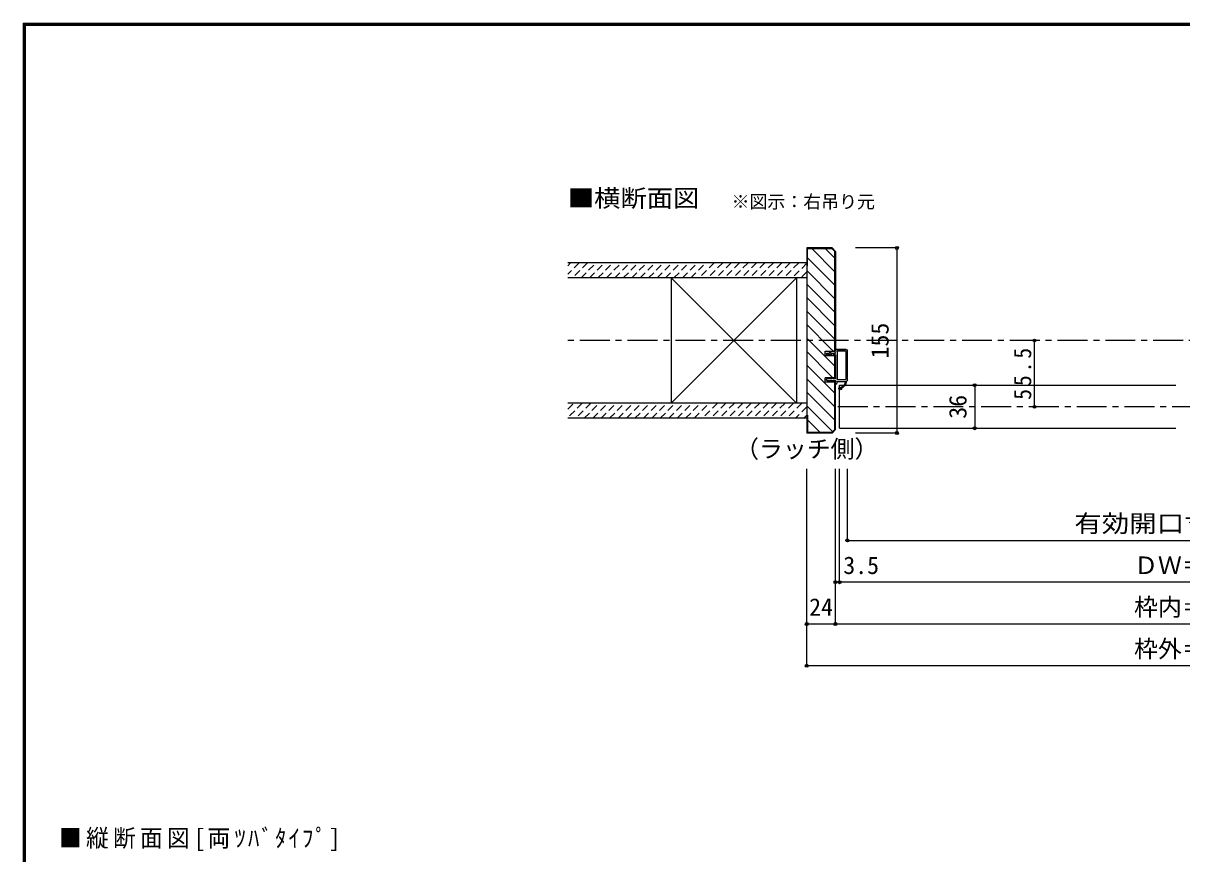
# Model space of a CAD drawing. Units: millimetres at full size, sheet at 1:5. Extents: x -973 to 977, y -718 to 696.
# Drawn here: x -973 to -3, y 0 to 696 of the extents above; entities that cross this region are included whole.
import ezdxf
from ezdxf.enums import TextEntityAlignment as Align

# ---------------------------------------------------------------- set-up
doc = ezdxf.new("R2010")
doc.units = ezdxf.units.MM
doc.header["$LTSCALE"] = 5
doc.header["$PDMODE"] = 32
doc.header["$PDSIZE"] = 2.5
doc.linetypes.add('CHAIN1', pattern=[8, 5, -1, 1, -1])
doc.linetypes.add('DASHED1', pattern=[1.8, 1.2, -0.6])
for name, color, linetype in [('0-0_補助線', 7, 'Continuous'), ('0-1_通り芯', 4, 'CHAIN1'), ('0-3_仕上', 7, 'Continuous'), ('0-4_枠', 3, 'Continuous'), ('0-6_扉', 6, 'Continuous'), ('0-A_文字', 7, 'Continuous'), ('0-B_寸法', 4, 'Continuous'), ('0-C_ﾊｯﾁ', 4, 'DASHED1'), ('F-1_通り芯', 6, 'Continuous')]:
    doc.layers.add(name, color=color, linetype=linetype)
doc.styles.add('ＭＳ ゴシック', font='')
doc.styles.get('ＭＳ ゴシック').set_extended_font_data('MS Gothic')

# ---------------------------------------------------------------- blocks, each defined once
blk = doc.blocks.new('2')
at = {"layer": '0-0_補助線'}
for p, q in [((-9.846, -9.622), (-9.846, 15.078)), ((-8.846, 16.078), (0.354, 16.078)), ((-8.846, 15.878), (0.637, 15.878)), ((-8.446, 14.378), (-8.446, -8.922)), ((-8.146, 14.678), (-1.546, 14.678)), ((-1.246, 14.378), (-1.246, -8.922)), ((0.154, 11.653), (2.154, 11.653)), ((0.154, 11.653), (0.154, -8.497)), ((2.154, 10.953), (2.154, 11.653)), ((3.154, 11.653), (2.512, 10.83)), ((3.154, 11.653), (6.154, 11.653)), ((4.154, 13.753), (4.154, 13.053)), ((5.154, 13.053), (4.512, 13.876)), ((7.154, 13.053), (5.154, 13.053)), ((6.154, 10.953), (6.154, 11.653)), ((7.558, 12.258), (6.516, 10.835)), ((-1.546, -9.222), (-8.146, -9.222)), ((0.154, -8.497), (2.154, -8.497)), ((2.154, -7.797), (2.154, -8.497)), ((3.154, -8.497), (2.512, -7.674)), ((3.154, -8.497), (6.154, -8.497)), ((6.154, -7.797), (6.154, -8.497)), ((7.558, -9.101), (6.516, -7.679)), ((-1.48, -10.622), (-8.846, -10.622)), ((-1.189, -10.85), (-0.732, -12.694)), ((0.354, -12.922), (-0.441, -12.922)), ((4.154, -9.897), (0.154, -9.897)), ((0.154, -9.897), (0.154, -10.622)), ((0.154, -10.622), (0.645, -12.548)), ((4.154, -10.597), (4.154, -9.897)), ((5.154, -9.897), (4.512, -10.72)), ((7.154, -9.897), (5.154, -9.897))]:
    blk.add_line(p, q, dxfattribs=at)
for points in [[(-9.646, 15.078), (-9.646, -9.622), (-9.846, -9.622)], [(4.154, 13.053), (0.154, 13.053), (0.649, 15.723)]]:
    blk.add_lwpolyline(points, dxfattribs=at)
for centre, radius, start, end in [((-8.846, 15.078), 1, 90, 180), ((-8.846, 15.078), 0.8, 90, 180), ((-8.146, 14.378), 0.3, 90, 180), ((-1.546, 14.378), 0.3, 0, 90), ((0.354, 15.778), 0.3, 349.49875, 90), ((2.354, 10.953), 0.2, 180, 322.03043), ((4.354, 13.753), 0.2, 37.96957, 180), ((6.354, 10.953), 0.2, 180, 323.78053), ((7.154, 12.553), 0.5, 323.78053, 90), ((-8.846, -9.622), 1, 180, 270), ((-8.146, -8.922), 0.3, 180, 270), ((-1.546, -8.922), 0.3, 270, 0), ((2.354, -7.797), 0.2, 37.96957, 180), ((6.354, -7.797), 0.2, 36.21947, 180), ((7.154, -9.397), 0.5, 270, 36.21947), ((-2.846, -10.72), 6, 179.06153, 259.29815), ((-2.846, -10.72), 5.3, 178.93757, 259.29815), ((-3.896, -16.272), 0.35, 259.29815, 79.29815), ((-1.48, -10.922), 0.3, 13.9282, 90), ((-0.441, -12.622), 0.3, 193.9282, 270), ((0.354, -12.622), 0.3, 270, 14.29438), ((4.354, -10.597), 0.2, 180, 322.03043)]:
    blk.add_arc(centre, radius, start, end, dxfattribs=at)
blk.add_point((-3.896, -16.622), dxfattribs=at)

msp = doc.modelspace()

# ---------------------------------------------------------------- linework, layer by layer
at = {"layer": '0-1_通り芯'}
for p, q in [((517.653, 430), (-517.347, 430)), ((293.653, 374.5), (-293.347, 374.5))]:
    msp.add_line(p, q, dxfattribs=at)
at = {"layer": '0-3_仕上', "color": 2}
for p, q in [((-317.347, 495), (-517.347, 495)), ((-317.347, 482.5), (-517.347, 482.5)), ((-317.347, 377.5), (-517.347, 377.5)), ((-317.347, 365), (-517.347, 365))]:
    msp.add_line(p, q, dxfattribs=at)
at = {"layer": '0-3_仕上', "color": 3}
for p, q in [((-430.847, 482.5), (-430.847, 377.5)), ((-325.847, 482.5), (-325.847, 377.5))]:
    msp.add_line(p, q, dxfattribs=at)
at = {"layer": '0-3_仕上'}
for p, q in [((-325.847, 377.5), (-430.847, 482.5)), ((-430.847, 377.5), (-325.847, 482.5))]:
    msp.add_line(p, q, dxfattribs=at)
at = {"layer": '0-4_枠'}
for p, q in [((-317.347, 507.5), (-317.347, 352.5)), ((-296.175, 507.5), (-317.347, 507.5)), ((-296.383, 507), (-293.847, 504.464)), ((-296.175, 507.5), (-293.347, 504.672)), ((-293.847, 421), (-293.847, 504.464)), ((-293.347, 504.672), (-293.347, 421)), ((-316.847, 492.5), (-317.347, 492.5)), ((-293.347, 417.3), (-301.847, 417.3)), ((-293.847, 398.7), (-293.847, 417.3)), ((-293.347, 398.7), (-293.347, 417.3)), ((-301.847, 395), (-301.847, 398.7)), ((-293.347, 398.7), (-301.847, 398.7)), ((-293.347, 395), (-301.847, 395)), ((-293.847, 355.536), (-293.847, 395)), ((-293.347, 355.328), (-293.347, 395)), ((-316.847, 367.5), (-317.347, 367.5)), ((-316.847, 367.5), (-316.847, 353)), ((-296.175, 352.5), (-317.347, 352.5)), ((-296.382, 353), (-316.847, 353)), ((-296.382, 353), (-293.847, 355.536)), ((-296.175, 352.5), (-293.347, 355.328))]:
    msp.add_line(p, q, dxfattribs=at)
for points in [[(-316.847, 492.5), (-316.847, 507), (-296.383, 507)], [(-301.847, 417.3), (-301.847, 421), (-293.347, 421)]]:
    msp.add_lwpolyline(points, dxfattribs=at)
at = {"layer": '0-6_扉'}
for p, q in [((-289.847, 356.5), (-289.847, 392.5)), ((-289.847, 392.5), (-8.347, 392.5)), ((-289.847, 356.5), (-8.347, 356.5))]:
    msp.add_line(p, q, dxfattribs=at)
at = {"layer": '0-B_寸法'}
for p, q in [((-241.925, 507.5), (-276.447, 507.5)), ((-126.691, 374.5), (-126.691, 430)), ((-176.691, 392.5), (-176.691, 356.5)), ((-317.347, 157.5), (-317.347, 322.5)), ((-293.347, 192.5), (-293.347, 322.5)), ((-289.847, 227.5), (-289.847, 322.5)), ((-283.347, 262.5), (-283.347, 322.5)), ((-283.347, 262.5), (256.553, 262.5)), ((293.653, 227.5), (-293.347, 227.5)), ((317.653, 192.5), (-317.347, 192.5)), ((317.653, 157.5), (-317.347, 157.5))]:
    msp.add_line(p, q, dxfattribs=at)
msp.add_lwpolyline([(-241.925, 507.5), (-241.925, 352.5), (-276.447, 352.5)], dxfattribs=at)
at = {"layer": '0-B_寸法', "color": 7}
for p in [(-241.925, 507.5), (-126.691, 430), (-176.691, 392.5), (-126.691, 374.5), (-241.925, 352.5), (-176.691, 356.5), (-283.347, 262.5), (-293.347, 227.5), (-289.847, 227.5), (-317.347, 192.5), (-293.347, 192.5), (-317.347, 157.5)]:
    msp.add_point(p, dxfattribs=at)
at = {"layer": '0-C_ﾊｯﾁ', "linetype": 'Continuous'}
for p, q in [((-313.18, 507), (-293.847, 487.666)), ((-301.867, 507), (-293.847, 498.98)), ((-316.847, 499.353), (-293.847, 476.353)), ((-317.347, 488.539), (-293.847, 465.039)), ((-317.347, 477.225), (-293.847, 453.725)), ((-317.347, 465.912), (-293.847, 442.412)), ((-317.347, 454.598), (-293.847, 431.098)), ((-317.347, 443.284), (-297.363, 423.3)), ((-317.347, 431.97), (-293.847, 408.47)), ((-297.363, 423.3), (-295.063, 421)), ((-317.347, 409.343), (-293.847, 385.843)), ((-317.347, 398.029), (-293.847, 374.529)), ((-317.347, 386.716), (-293.847, 363.216)), ((-317.347, 375.402), (-295.664, 353.719)), ((-316.847, 363.588), (-306.259, 353))]:
    msp.add_line(p, q, dxfattribs=at)
at = {"layer": '0-C_ﾊｯﾁ'}
for p, q in [((-517.347, 492.668), (-515.015, 495)), ((-507.944, 495), (-517.347, 485.597)), ((-500.873, 495), (-513.373, 482.5)), ((-506.302, 482.5), (-493.802, 495)), ((-499.231, 482.5), (-486.731, 495)), ((-492.16, 482.5), (-479.66, 495)), ((-485.089, 482.5), (-472.589, 495)), ((-478.018, 482.5), (-465.518, 495)), ((-470.947, 482.5), (-458.447, 495)), ((-463.876, 482.5), (-451.376, 495)), ((-456.805, 482.5), (-444.305, 495)), ((-449.734, 482.5), (-437.234, 495)), ((-442.662, 482.5), (-430.162, 495)), ((-435.591, 482.5), (-423.091, 495)), ((-428.52, 482.5), (-416.02, 495)), ((-421.449, 482.5), (-408.949, 495)), ((-414.378, 482.5), (-401.878, 495)), ((-394.807, 495), (-407.307, 482.5)), ((-387.736, 495), (-400.236, 482.5)), ((-380.665, 495), (-393.165, 482.5)), ((-373.594, 495), (-386.094, 482.5)), ((-366.523, 495), (-379.023, 482.5)), ((-359.452, 495), (-371.952, 482.5)), ((-352.381, 495), (-364.881, 482.5)), ((-345.31, 495), (-357.81, 482.5)), ((-338.239, 495), (-350.739, 482.5)), ((-331.168, 495), (-343.668, 482.5)), ((-324.096, 495), (-336.596, 482.5)), ((-317.347, 494.678), (-329.525, 482.5)), ((-317.347, 487.607), (-322.454, 482.5)), ((-517.347, 372.46), (-512.307, 377.5)), ((-505.236, 377.5), (-517.347, 365.389)), ((-498.165, 377.5), (-510.665, 365)), ((-503.594, 365), (-491.094, 377.5)), ((-496.523, 365), (-484.023, 377.5)), ((-489.452, 365), (-476.952, 377.5)), ((-482.381, 365), (-469.881, 377.5)), ((-475.31, 365), (-462.81, 377.5)), ((-468.239, 365), (-455.739, 377.5)), ((-461.168, 365), (-448.668, 377.5)), ((-454.096, 365), (-441.596, 377.5)), ((-447.025, 365), (-434.525, 377.5)), ((-439.954, 365), (-427.454, 377.5)), ((-432.883, 365), (-420.383, 377.5)), ((-425.812, 365), (-413.312, 377.5)), ((-418.741, 365), (-406.241, 377.5)), ((-411.67, 365), (-399.17, 377.5)), ((-392.099, 377.5), (-404.599, 365)), ((-385.028, 377.5), (-397.528, 365)), ((-377.957, 377.5), (-390.457, 365)), ((-370.886, 377.5), (-383.386, 365)), ((-363.815, 377.5), (-376.315, 365)), ((-356.744, 377.5), (-369.244, 365)), ((-349.673, 377.5), (-362.173, 365)), ((-342.601, 377.5), (-355.101, 365)), ((-335.53, 377.5), (-348.03, 365)), ((-328.459, 377.5), (-340.959, 365)), ((-321.388, 377.5), (-333.888, 365)), ((-317.347, 374.47), (-326.817, 365)), ((-317.347, 367.399), (-319.746, 365))]:
    msp.add_line(p, q, dxfattribs=at)
at = {"layer": '0-C_ﾊｯﾁ', "linetype": 'Continuous'}
msp.add_lwpolyline([(-317.347, 420.657), (-297.69, 401), (-295.39, 398.7)], dxfattribs=at)
at = {"layer": 'F-1_通り芯'}
for p, q in [((-973.347, 695.833), (-973.347, -700.833)), ((-973.347, 695.833), (976.653, 695.833)), ((-973.347, 695), (976.653, 695)), ((-973.347, 694.167), (976.653, 694.167)), ((-972.514, 695.833), (-972.514, -700.833)), ((-971.68, 695.833), (-971.68, -700.833))]:
    msp.add_line(p, q, dxfattribs=at)

# ---------------------------------------------------------------- block references
at = {"layer": '0-0_補助線', "xscale": -1}
msp.add_blockref('2', (-293.193, 406.422), dxfattribs=at)

# ---------------------------------------------------------------- texts
at = {"layer": '0-A_文字', "style": 'ＭＳ ゴシック', "width": 1.1}
msp.add_text('■横断面図', height=14.66, dxfattribs=at).set_placement((-517.347, 537.5), align=Align.BOTTOM_LEFT)
at = {"layer": '0-A_文字', "style": 'ＭＳ ゴシック'}
for s, height, p in [('※図示：右吊り元', 11, (-380.285, 537.5)), ('（ラッチ側）', 14.66, (-377.347, 327.5))]:
    msp.add_text(s, height=height, dxfattribs=at).set_placement(p, align=Align.BOTTOM_LEFT)
at = {"layer": '0-A_文字', "insert": (-943.333, 2.5), "char_height": 14.66, "attachment_point": 7, "style": 'ＭＳ ゴシック'}
msp.add_mtext('\\T1.19;\\W0.95;■縦断面図[両ﾂﾊﾞﾀｲﾌﾟ]', dxfattribs=at)
at = {"layer": '0-B_寸法', "color": 7, "style": 'ＭＳ ゴシック'}
for s, p in [('155', (-244.425, 415)), ('36', (-179.191, 364.5))]:
    msp.add_text(s, height=14.66, rotation=90, dxfattribs=at).set_placement(p, align=Align.BOTTOM_LEFT)
at = {"layer": '0-B_寸法', "color": 7, "style": 'ＭＳ ゴシック', "width": 1.15}
msp.add_text('有効開口寸法＝559', height=14.66, dxfattribs=at).set_placement((-93.347, 265), align=Align.BOTTOM_LEFT)
at = {"layer": '0-B_寸法', "color": 7, "style": 'ＭＳ ゴシック'}
for s, p in [('3.5', (-286.764, 230)), ('ＤＷ＝599', (-43.347, 230)), ('24', (-315.347, 195)), ('枠内＝606', (-43.347, 195)), ('枠外＝654', (-43.347, 160))]:
    msp.add_text(s, height=14.66, dxfattribs=at).set_placement(p, align=Align.BOTTOM_LEFT)
at = {"layer": '0-B_寸法', "color": 7, "insert": (-129.191, 380.375), "char_height": 14.66, "attachment_point": 7, "rotation": 90, "style": 'ＭＳ ゴシック'}
msp.add_mtext('\\T1.28;\\W0.9;55.5', dxfattribs=at)

doc.saveas('drawing.dxf')
